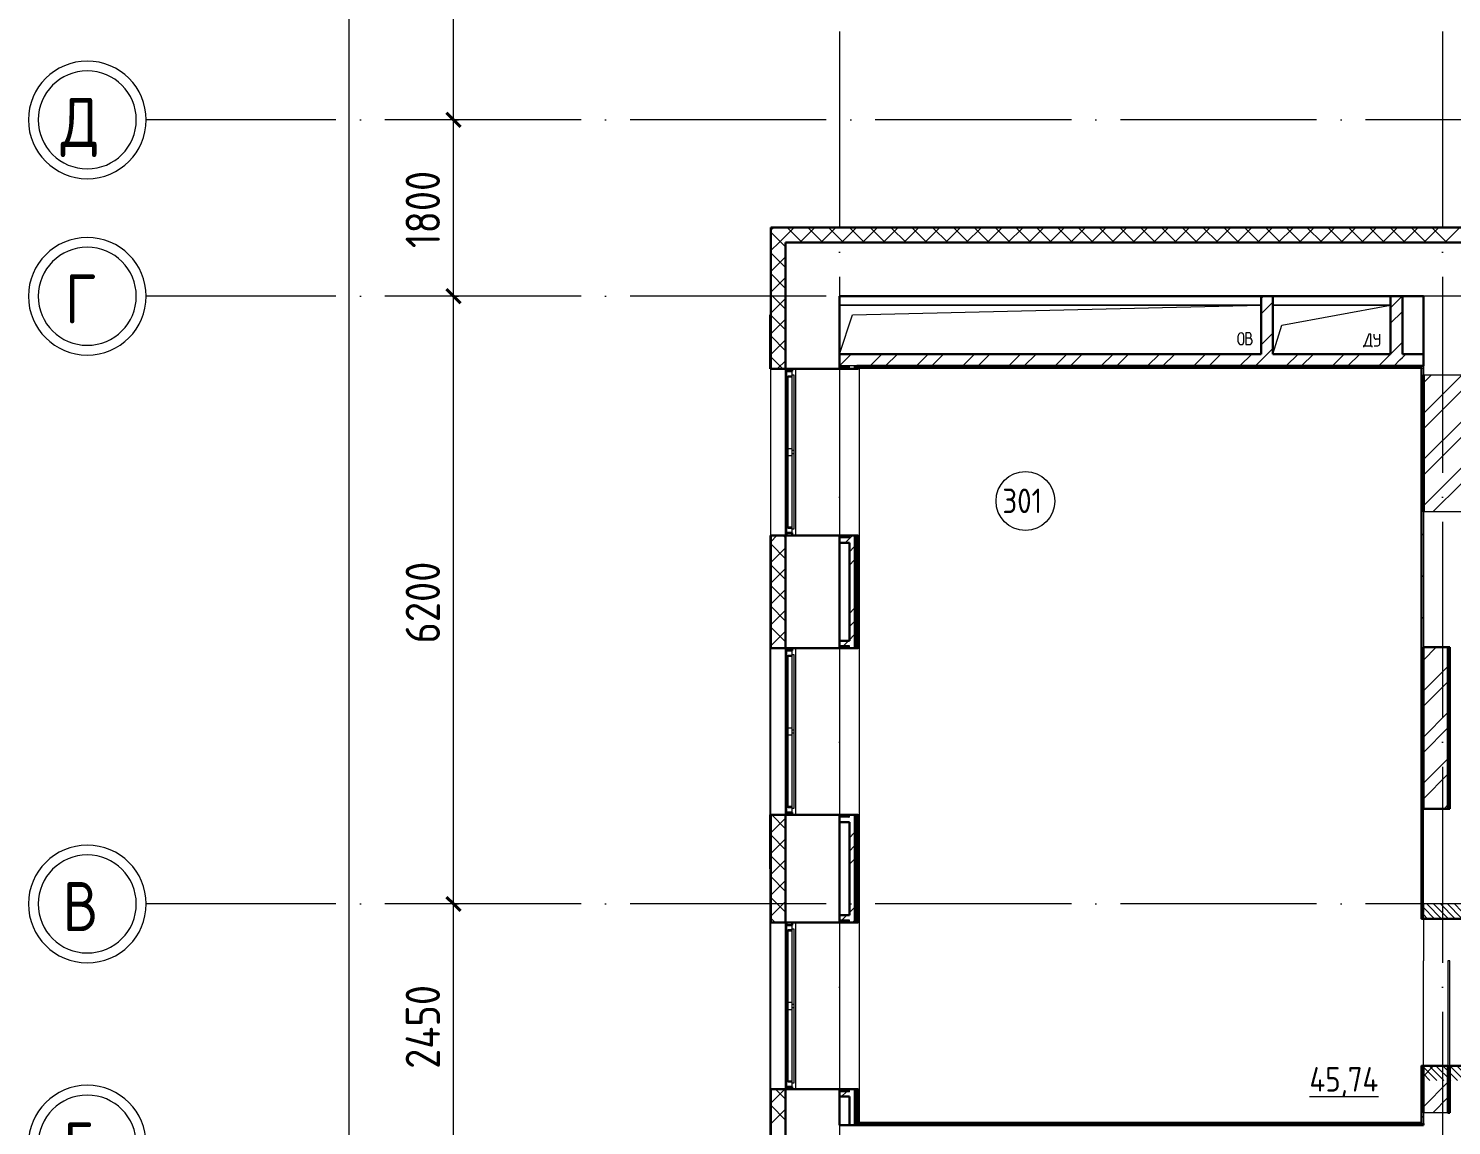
# Model space of a CAD drawing. Header units: millimetres. Extents: x -88595 to 880822, y -1054509 to -148035.
# Drawn here: x 375991 to 390505, y -276512 to -265319 of the extents above; entities that cross this region are included whole.
import ezdxf

# ---------------------------------------------------------------- set-up
doc = ezdxf.new("R2010")
doc.units = ezdxf.units.MM
doc.linetypes.add('ADSK_Линия сетки', pattern=[25, 20, -2.5, 0, -2.5])
doc.linetypes.add('ADSK_Штриховая_ш2 п1_5', pattern=[4.5, 3, -1.5])
for name, color, linetype, lineweight in [('_ Окна', 7, 'Continuous', 30), ('Двери', 7, 'Continuous', 9), ('Марки помещений', 7, 'Continuous', 20), ('Оборудование', 7, 'Continuous', 18), ('Ограждение', 7, 'Continuous', 9), ('Окна', 7, 'Continuous', 9), ('Оси', 7, 'Continuous', 9), ('Перекрытие', 7, 'Continuous', 18), ('Размеры', 7, 'Continuous', 9), ('Стены внутренние', 7, 'Continuous', 18), ('Стены наружные', 7, 'Continuous', 18), ('Стены штриховка', 7, 'Continuous', 9)]:
    doc.layers.add(name, color=color, linetype=linetype, lineweight=lineweight)
doc.styles.add('GOST Common', font='GOST_Common.ttf', dxfattribs={"height": 250})
doc.styles.add('GOST Common_1', font='GOST_Common.ttf', dxfattribs={"width": 0.9, "height": 500})
doc.styles.add('GOST Common_2', font='GOST_Common.ttf', dxfattribs={"width": 0.9, "height": 350})

# ---------------------------------------------------------------- blocks, each defined once
blk = doc.blocks.new('3 этаж')
at = {"layer": 'Двери', "lineweight": 18, "true_color": 0xff0000}
h = blk.add_hatch(dxfattribs=at)
h.set_pattern_fill('FP_3', color=1, angle=-90, style=0, pattern_type=2)
h.set_pattern_definition([(315, (402293.9, 651398.86), (35.3553, 35.3553), [])])
h.paths.add_polyline_path([(402099, 650374), (402489, 650374), (402489, 650524), (402099, 650524)])
h.paths.add_polyline_path([(402099, 652174), (402099, 652024), (402489, 652024), (402489, 652174)])
at = {"lineweight": 18}
for p, q in [((400444, 658284), (396144, 658284)), ((396276, 658184), (400444, 658284)), ((401764, 658284), (400564, 658284)), ((400654, 658080), (401764, 658284)), ((396144, 657784), (396276, 658184)), ((400564, 657784), (400654, 658080)), ((400211, 657910), (400211, 657972)), ((400268, 657910), (400268, 657972)), ((400318, 658001), (400288, 658001)), ((400288, 658001), (400288, 657881)), ((400321, 657948), (400288, 657948)), ((400341, 657968), (400341, 657978)), ((400351, 657908), (400351, 657918)), ((401542, 657989), (401499, 657869)), ((401562, 657989), (401542, 657989)), ((401562, 657869), (401562, 657989)), ((401596, 657956), (401596, 657989)), ((401653, 657936), (401616, 657936)), ((401653, 657889), (401653, 657989)), ((400288, 657881), (400325, 657881)), ((401489, 657869), (401489, 657854)), ((401499, 657869), (401489, 657869)), ((401499, 657869), (401562, 657869)), ((401562, 657869), (401572, 657869)), ((401572, 657869), (401572, 657854)), ((401596, 657869), (401633, 657869))]:
    blk.add_line(p, q, dxfattribs=at)
for centre, radius, start, end in [((400239, 657972), 28.7, 0, 180), ((400318, 657978), 23.3, 0, 90), ((400321, 657968), 20, 270, 0), ((400321, 657918), 30, 0, 90), ((401616, 657956), 20, 180, 270), ((400239, 657910), 28.7, 180, 0), ((400325, 657908), 26.7, 270, 0), ((401633, 657889), 20, 270, 0)]:
    blk.add_arc(centre, radius, start, end, dxfattribs=at)
at = {"layer": '_ Окна'}
for p, q in [((395604, 657634), (395604, 657609)), ((395662, 657609), (395662, 657634)), ((395604, 657609), (395662, 657609)), ((395662, 655959), (395604, 655959)), ((395604, 655959), (395604, 655934)), ((395662, 655934), (395662, 655959)), ((395604, 654784), (395604, 654759)), ((395604, 654759), (395662, 654759)), ((395662, 654759), (395662, 654784)), ((395662, 653109), (395604, 653109)), ((395604, 653109), (395604, 653084)), ((395662, 653084), (395662, 653109)), ((395604, 651984), (395604, 651959)), ((395662, 651959), (395662, 651984)), ((395604, 651959), (395662, 651959)), ((395662, 650309), (395604, 650309)), ((395604, 650309), (395604, 650284)), ((395662, 650284), (395662, 650309))]:
    blk.add_line(p, q, dxfattribs=at)
at = {"layer": '_ Окна', "lineweight": 18}
for p, q in [((395662, 657609), (395604, 657609)), ((395604, 657609), (395604, 657549)), ((395604, 657549), (395621, 657545)), ((395621, 657563), (395662, 657563)), ((395621, 657551), (395621, 657563)), ((395662, 657571), (395662, 657609)), ((395621, 656023), (395604, 656018)), ((395604, 656018), (395604, 655959)), ((395604, 655959), (395662, 655959)), ((395621, 656005), (395621, 656017)), ((395662, 656005), (395621, 656005)), ((395662, 655959), (395662, 655997)), ((395662, 654759), (395604, 654759)), ((395604, 654759), (395604, 654699)), ((395662, 654721), (395662, 654759)), ((395604, 654699), (395621, 654695)), ((395621, 654713), (395662, 654713)), ((395621, 654701), (395621, 654713)), ((395621, 653173), (395604, 653168)), ((395604, 653168), (395604, 653109)), ((395621, 653155), (395621, 653167)), ((395662, 653155), (395621, 653155)), ((395662, 653109), (395662, 653147)), ((395604, 653109), (395662, 653109)), ((395662, 651959), (395604, 651959)), ((395604, 651959), (395604, 651899)), ((395604, 651899), (395621, 651895)), ((395621, 651913), (395662, 651913)), ((395621, 651901), (395621, 651913)), ((395662, 651921), (395662, 651959)), ((395621, 650373), (395604, 650368)), ((395604, 650368), (395604, 650309)), ((395621, 650355), (395621, 650367)), ((395604, 650309), (395662, 650309)), ((395662, 650355), (395621, 650355)), ((395662, 650309), (395662, 650347))]:
    blk.add_line(p, q, dxfattribs=at)
at = {"layer": 'Двери', "linetype": 'ADSK_Штриховая_ш2 п1_5'}
for p, q in [((402099, 652174), (402099, 652024)), ((402099, 652024), (402489, 652024)), ((402489, 650524), (402099, 650524)), ((402099, 650524), (402099, 650374))]:
    blk.add_line(p, q, dxfattribs=at)
at = {"layer": 'Марки помещений'}
blk.add_circle((398040, 656285), 300, dxfattribs=at)
at = {"layer": 'Ограждение'}
for p, q in [((395694, 657634), (395694, 655934)), ((396144, 657634), (396144, 655934)), ((396329, 657634), (396344, 657634)), ((396344, 657644), (396344, 649939)), ((396344, 657639), (402074, 657639)), ((396344, 657634), (396344, 655934)), ((402079, 657644), (402074, 657639)), ((402074, 657639), (402074, 652024)), ((396344, 655934), (396329, 655934)), ((395694, 654784), (395694, 653084)), ((396144, 654784), (396144, 653084)), ((396329, 654784), (396344, 654784)), ((396344, 654784), (396344, 653084)), ((396344, 653084), (396329, 653084)), ((395694, 651984), (395694, 650284)), ((396144, 651984), (396144, 650284)), ((396329, 651984), (396344, 651984)), ((396344, 651984), (396344, 650284)), ((402079, 652024), (402074, 652024)), ((402074, 650524), (402079, 650524)), ((402074, 650524), (402074, 649944)), ((396344, 650284), (396329, 650284)), ((402074, 649944), (396344, 649944)), ((402079, 649939), (402074, 649944))]:
    blk.add_line(p, q, dxfattribs=at)
at = {"layer": 'Окна'}
for p, q in [((395604, 657549), (395604, 656018)), ((395621, 656819), (395621, 657551)), ((395621, 657551), (395662, 657551)), ((395662, 656799), (395662, 657571)), ((395662, 657571), (395679, 657571)), ((395679, 657571), (395679, 656799)), ((395621, 656749), (395621, 656819)), ((395662, 656819), (395621, 656819)), ((395662, 656769), (395662, 656799)), ((395679, 656799), (395662, 656799)), ((395662, 655997), (395662, 656769)), ((395662, 656769), (395679, 656769)), ((395679, 656799), (395679, 656769)), ((395679, 656769), (395679, 655997)), ((395621, 656017), (395621, 656749)), ((395621, 656749), (395662, 656749)), ((395662, 656017), (395621, 656017)), ((395679, 655997), (395662, 655997)), ((395662, 653949), (395662, 654721)), ((395662, 654721), (395679, 654721)), ((395679, 654721), (395679, 653949)), ((395604, 654699), (395604, 653168)), ((395621, 653969), (395621, 654701)), ((395621, 654701), (395662, 654701)), ((395621, 653899), (395621, 653969)), ((395662, 653969), (395621, 653969)), ((395621, 653167), (395621, 653899)), ((395621, 653899), (395662, 653899)), ((395662, 653919), (395662, 653949)), ((395679, 653949), (395662, 653949)), ((395662, 653147), (395662, 653919)), ((395662, 653919), (395679, 653919)), ((395679, 653949), (395679, 653919)), ((395679, 653919), (395679, 653147)), ((395662, 653167), (395621, 653167)), ((395679, 653147), (395662, 653147)), ((395604, 651899), (395604, 650368)), ((395621, 651169), (395621, 651901)), ((395621, 651901), (395662, 651901)), ((395662, 651149), (395662, 651921)), ((395662, 651921), (395679, 651921)), ((395679, 651921), (395679, 651149)), ((395621, 651099), (395621, 651169)), ((395662, 651169), (395621, 651169)), ((395621, 650367), (395621, 651099)), ((395621, 651099), (395662, 651099)), ((395662, 651119), (395662, 651149)), ((395679, 651149), (395662, 651149)), ((395662, 650347), (395662, 651119)), ((395662, 651119), (395679, 651119)), ((395679, 651149), (395679, 651119)), ((395679, 651119), (395679, 650347)), ((395662, 650367), (395621, 650367)), ((395679, 650347), (395662, 650347))]:
    blk.add_line(p, q, dxfattribs=at)
at = {"layer": 'Оси', "linetype": 'ADSK_Линия сетки', "ltscale": 100}
for p, q in [((396144, 661074), (396144, 629948)), ((402294, 661074), (402294, 629948)), ((466011, 660174), (389072, 660174)), ((466011, 658374), (389072, 658374)), ((466011, 652174), (389072, 652174))]:
    blk.add_line(p, q, dxfattribs=at)
at = {"layer": 'Оси', "lineweight": 20}
for centre, radius, start, end in [((388472, 660174), 600, 90, 270), ((388472, 660174), 500, 90, 270), ((388472, 660174), 600, 270, 90), ((388472, 660174), 500, 270, 90), ((388472, 658374), 600, 90, 270), ((388472, 658374), 600, 270, 90), ((388472, 658374), 500, 90, 270), ((388472, 658374), 500, 270, 90), ((388472, 652174), 600, 90, 270), ((388472, 652174), 600, 270, 90), ((388472, 652174), 500, 90, 270), ((388472, 652174), 500, 270, 90), ((388472, 649724), 600, 90, 270), ((388472, 649724), 500, 90, 270), ((388472, 649724), 600, 270, 90), ((388472, 649724), 500, 270, 90)]:
    blk.add_arc(centre, radius, start, end, dxfattribs=at)
at = {"layer": 'Перекрытие', "color": 49, "true_color": 0x464646}
for p, q in [((396144, 658284), (400444, 658284)), ((400564, 658284), (401764, 658284)), ((402349, 650524), (402369, 650524))]:
    blk.add_line(p, q, dxfattribs=at)
at = {"layer": 'Размеры', "lineweight": 20}
for p, q in [((391144, 643424), (391144, 690724)), ((392207, 660174), (392207, 662944)), ((392207, 660174), (392057, 660174)), ((392207, 660174), (392057, 660174)), ((392207, 658374), (392207, 660174)), ((392207, 660174), (392257, 660174)), ((392207, 660174), (392257, 660174)), ((392207, 658374), (392057, 658374)), ((392207, 658374), (392057, 658374)), ((392207, 652174), (392207, 658374)), ((392207, 658374), (392257, 658374)), ((392207, 658374), (392257, 658374)), ((392207, 652174), (392057, 652174)), ((392207, 652174), (392057, 652174)), ((392207, 649724), (392207, 652174)), ((392207, 652174), (392257, 652174)), ((392207, 652174), (392257, 652174))]:
    blk.add_line(p, q, dxfattribs=at)
at = {"layer": 'Размеры', "lineweight": 40}
for p, q in [((392207, 660174), (392136, 660245)), ((392207, 660174), (392136, 660245)), ((392207, 660174), (392277, 660103)), ((392207, 660174), (392277, 660103)), ((392207, 658374), (392136, 658445)), ((392207, 658374), (392136, 658445)), ((392207, 658374), (392277, 658303)), ((392207, 658374), (392277, 658303)), ((392207, 652174), (392136, 652245)), ((392207, 652174), (392136, 652245)), ((392207, 652174), (392277, 652103)), ((392207, 652174), (392277, 652103))]:
    blk.add_line(p, q, dxfattribs=at)
at = {"layer": 'Стены внутренние', "lineweight": 30}
for p, q in [((402819, 659076), (395442, 659076)), ((395442, 659076), (395442, 657634)), ((402819, 658924), (395594, 658924)), ((395594, 658924), (402819, 658924)), ((395594, 657634), (395594, 658924)), ((396144, 657784), (396144, 658374)), ((396144, 658374), (400444, 658374)), ((400564, 658374), (401764, 658374)), ((401884, 658374), (402099, 658374)), ((402099, 658374), (402099, 657784)), ((395442, 657634), (396144, 657634)), ((402099, 657574), (402104, 657574)), ((402104, 656174), (402099, 656174)), ((396144, 655934), (395442, 655934)), ((395442, 655934), (395442, 654784)), ((395594, 655934), (395594, 654784)), ((396144, 654859), (396144, 655859)), ((395442, 654784), (396144, 654784)), ((402099, 654794), (402369, 654794)), ((402369, 654794), (402369, 653144)), ((402369, 653144), (402099, 653144)), ((396144, 653084), (395442, 653084)), ((395442, 653084), (395442, 651984)), ((395594, 653084), (395594, 651984)), ((396144, 652059), (396144, 653009)), ((395442, 651984), (396144, 651984)), ((402099, 652024), (402489, 652024)), ((402489, 650524), (402369, 650524)), ((402369, 650524), (402369, 650044)), ((396144, 650284), (395442, 650284)), ((395442, 650284), (395442, 642872)), ((395594, 650284), (395594, 643024)), ((396144, 649919), (396144, 650209)), ((402099, 649934), (402099, 649919)), ((402369, 650044), (402349, 650044)), ((396244, 649919), (396144, 649919))]:
    blk.add_line(p, q, dxfattribs=at)
at = {"layer": 'Стены внутренние', "linetype": 'Continuous', "lineweight": 9}
for p, q in [((395444, 659052), (395466, 659074)), ((395528, 658924), (395678, 659074)), ((395762, 658924), (395612, 659074)), ((395740, 658924), (395890, 659074)), ((395974, 658924), (395824, 659074)), ((395912, 659074), (395911, 659076)), ((395952, 658924), (396102, 659074)), ((396186, 658924), (396036, 659074)), ((396164, 658924), (396314, 659074)), ((396398, 658924), (396248, 659074)), ((396377, 658924), (396527, 659074)), ((396610, 658924), (396460, 659074)), ((396589, 658924), (396739, 659074)), ((396822, 658924), (396672, 659074)), ((396801, 658924), (396951, 659074)), ((397034, 658924), (396884, 659074)), ((397013, 658924), (397163, 659074)), ((397247, 658924), (397097, 659074)), ((397225, 658924), (397375, 659074)), ((397237, 659076), (397236, 659074)), ((397459, 658924), (397309, 659074)), ((397320, 659074), (397319, 659076)), ((397437, 658924), (397587, 659074)), ((397671, 658924), (397521, 659074)), ((397649, 658924), (397799, 659074)), ((397883, 658924), (397733, 659074)), ((397862, 658924), (398012, 659074)), ((397907, 659074), (397906, 659076)), ((398095, 658924), (397945, 659074)), ((398058, 659076), (398057, 659074)), ((398074, 658924), (398224, 659074)), ((398307, 658924), (398157, 659074)), ((398286, 658924), (398436, 659074)), ((398293, 659076), (398292, 659074)), ((398519, 658924), (398369, 659074)), ((398498, 658924), (398648, 659074)), ((398731, 658924), (398581, 659074)), ((398710, 658924), (398860, 659074)), ((398944, 658924), (398794, 659074)), ((398922, 658924), (399072, 659074)), ((399156, 658924), (399006, 659074)), ((399113, 659075), (399113, 659074)), ((399134, 658924), (399284, 659074)), ((399368, 658924), (399218, 659074)), ((399346, 658924), (399496, 659074)), ((399580, 658924), (399430, 659074)), ((399559, 658924), (399709, 659074)), ((399792, 658924), (399642, 659074)), ((399771, 658924), (399921, 659074)), ((399784, 659074), (399783, 659076)), ((400004, 658924), (399854, 659074)), ((399983, 658924), (400133, 659074)), ((400216, 658924), (400066, 659074)), ((400195, 658924), (400345, 659074)), ((400428, 658924), (400278, 659074)), ((400407, 658924), (400557, 659074)), ((400641, 658924), (400491, 659074)), ((400619, 658924), (400769, 659074)), ((400853, 658924), (400703, 659074)), ((400831, 658924), (400981, 659074)), ((400874, 659076), (400874, 659076)), ((401065, 658924), (400915, 659074)), ((401043, 658924), (401193, 659074)), ((401109, 659076), (401107, 659074)), ((401277, 658924), (401127, 659074)), ((401192, 659074), (401190, 659076)), ((401256, 658924), (401406, 659074)), ((401489, 658924), (401339, 659074)), ((401468, 658924), (401618, 659074)), ((401701, 658924), (401551, 659074)), ((401680, 658924), (401830, 659074)), ((401913, 658924), (401763, 659074)), ((401892, 658924), (402042, 659074)), ((401930, 659076), (401929, 659074)), ((402126, 658924), (401976, 659074)), ((402104, 658924), (402254, 659074)), ((402338, 658924), (402188, 659074)), ((402316, 658924), (402466, 659074)), ((395549, 658924), (395444, 659029)), ((395444, 658840), (395528, 658924)), ((395444, 658835), (395444, 658835)), ((395594, 658667), (395444, 658817)), ((395594, 658879), (395549, 658924)), ((395444, 658628), (395594, 658778)), ((395594, 658455), (395444, 658605)), ((395444, 658415), (395594, 658565)), ((395594, 658243), (395444, 658393)), ((395444, 658203), (395594, 658353)), ((395444, 658226), (395444, 658226)), ((395594, 658031), (395444, 658181)), ((395444, 657991), (395594, 658141)), ((395444, 658022), (395444, 658022)), ((395594, 657819), (395444, 657969)), ((395444, 657779), (395594, 657929)), ((395444, 657650), (395442, 657653)), ((395567, 657634), (395444, 657757)), ((395444, 657718), (395444, 657718)), ((395453, 657634), (395452, 657636)), ((395513, 657636), (395594, 657717)), ((395444, 655870), (395506, 655932)), ((395594, 655910), (395570, 655934)), ((395594, 655697), (395444, 655847)), ((395444, 655658), (395594, 655808)), ((395444, 655787), (395444, 655787)), ((395594, 655485), (395444, 655635)), ((395444, 655446), (395594, 655596)), ((395444, 655482), (395444, 655482)), ((395594, 655273), (395444, 655423)), ((395444, 655233), (395594, 655383)), ((395594, 655061), (395444, 655211)), ((395444, 655021), (395594, 655171)), ((395594, 654849), (395444, 654999)), ((395444, 654809), (395594, 654959)), ((395444, 654873), (395444, 654873)), ((395445, 654786), (395444, 654787)), ((395444, 652900), (395594, 653050)), ((395594, 652940), (395452, 653082)), ((395594, 652728), (395444, 652878)), ((395444, 652688), (395594, 652838)), ((395594, 652515), (395444, 652665)), ((395444, 652638), (395444, 652638)), ((395444, 652476), (395594, 652626)), ((395594, 652303), (395444, 652453)), ((395444, 652434), (395444, 652434)), ((395444, 652264), (395594, 652414)), ((395594, 652091), (395444, 652241)), ((395444, 652051), (395594, 652201)), ((395444, 652130), (395444, 652130)), ((395487, 651986), (395444, 652029)), ((395588, 651984), (395594, 651989)), ((395444, 650142), (395585, 650284)), ((395474, 650282), (395474, 650282)), ((395594, 650182), (395494, 650282)), ((395444, 650199), (395444, 650199)), ((395594, 649970), (395444, 650120)), ((395444, 649930), (395594, 650080))]:
    blk.add_line(p, q, dxfattribs=at)
at = {"layer": 'Стены внутренние'}
for p, q in [((395442, 655934), (395442, 657634)), ((395594, 655934), (395594, 657634)), ((402099, 657664), (402099, 657574)), ((402104, 657574), (402484, 657574)), ((402099, 656174), (402099, 654794)), ((402484, 656174), (402104, 656174)), ((395442, 653084), (395442, 654784)), ((395594, 653084), (395594, 654784)), ((395442, 650284), (395442, 651984)), ((395594, 650284), (395594, 651984)), ((402099, 652024), (402099, 651594)), ((402369, 651594), (402349, 651594)), ((402369, 650524), (402369, 651594)), ((402349, 650044), (402099, 650044)), ((402099, 650044), (402099, 649934))]:
    blk.add_line(p, q, dxfattribs=at)
at = {"layer": 'Стены наружные'}
for p, q in [((402294, 659081), (404569, 659081)), ((402294, 659076), (402294, 659081)), ((402299, 659081), (402299, 659076)), ((395437, 655359), (395437, 655934)), ((395442, 655934), (395437, 655934)), ((395442, 655359), (395437, 655359)), ((395437, 653084), (395437, 655355)), ((395442, 655355), (395437, 655355)), ((402099, 652024), (402099, 653144)), ((395437, 649734), (395437, 652534)), ((395442, 651984), (395437, 651984)), ((402099, 650524), (402099, 651594)), ((402349, 651594), (402349, 650524)), ((395442, 650284), (395437, 650284))]:
    blk.add_line(p, q, dxfattribs=at)
at = {"layer": 'Стены наружные', "linetype": 'Continuous', "lineweight": 9}
for p, q in [((400444, 658351), (400467, 658374)), ((401764, 658256), (401881, 658374)), ((400444, 658194), (400564, 658314)), ((401764, 658099), (401884, 658219)), ((400444, 657879), (400564, 657999)), ((395441, 657793), (395437, 657787)), ((396144, 657665), (396262, 657784)), ((396457, 657664), (396577, 657784)), ((396614, 657664), (396734, 657784)), ((396928, 657664), (397048, 657784)), ((397085, 657664), (397205, 657784)), ((397400, 657664), (397520, 657784)), ((397557, 657664), (397677, 657784)), ((397871, 657664), (397991, 657784)), ((398028, 657664), (398148, 657784)), ((398343, 657664), (398463, 657784)), ((398500, 657664), (398620, 657784)), ((398814, 657664), (398934, 657784)), ((398971, 657664), (399091, 657784)), ((399286, 657664), (399406, 657784)), ((399443, 657664), (399563, 657784)), ((399757, 657664), (399877, 657784)), ((399914, 657664), (400034, 657784)), ((400228, 657664), (400348, 657784)), ((400386, 657664), (400506, 657784)), ((400506, 657784), (400564, 657842)), ((400700, 657664), (400820, 657784)), ((400857, 657664), (400977, 657784)), ((401171, 657664), (401291, 657784)), ((401329, 657664), (401449, 657784)), ((401643, 657664), (401763, 657784)), ((401764, 657785), (401884, 657905)), ((401884, 657748), (401920, 657784)), ((395442, 657653), (395441, 657654)), ((396147, 657634), (396160, 657646)), ((396160, 657646), (396172, 657659)), ((396369, 657644), (396374, 657649)), ((396440, 657644), (396445, 657649)), ((396511, 657644), (396516, 657649)), ((396582, 657644), (396587, 657649)), ((396587, 657649), (396602, 657664)), ((396652, 657644), (396657, 657649)), ((396723, 657644), (396728, 657649)), ((396794, 657644), (396799, 657649)), ((396864, 657644), (396869, 657649)), ((396935, 657644), (396940, 657649)), ((397006, 657644), (397011, 657649)), ((397011, 657649), (397026, 657664)), ((397076, 657644), (397081, 657649)), ((397147, 657644), (397152, 657649)), ((397218, 657644), (397223, 657649)), ((397289, 657644), (397294, 657649)), ((397359, 657644), (397364, 657649)), ((397430, 657644), (397435, 657649)), ((397435, 657649), (397450, 657664)), ((397501, 657644), (397506, 657649)), ((397571, 657644), (397576, 657649)), ((397642, 657644), (397647, 657649)), ((397713, 657644), (397718, 657649)), ((397784, 657644), (397789, 657649)), ((397854, 657644), (397859, 657649)), ((397859, 657649), (397874, 657664)), ((397925, 657644), (397930, 657649)), ((397996, 657644), (398001, 657649)), ((398066, 657644), (398071, 657649)), ((398137, 657644), (398142, 657649)), ((398208, 657644), (398213, 657649)), ((398279, 657644), (398284, 657649)), ((398284, 657649), (398299, 657664)), ((398349, 657644), (398354, 657649)), ((398420, 657644), (398425, 657649)), ((398491, 657644), (398496, 657649)), ((398561, 657644), (398566, 657649)), ((398632, 657644), (398637, 657649)), ((398703, 657644), (398708, 657649)), ((398708, 657649), (398723, 657664)), ((398774, 657644), (398779, 657649)), ((398844, 657644), (398849, 657649)), ((398915, 657644), (398920, 657649)), ((398986, 657644), (398991, 657649)), ((399056, 657644), (399061, 657649)), ((399127, 657644), (399132, 657649)), ((399132, 657649), (399147, 657664)), ((399198, 657644), (399203, 657649)), ((399269, 657644), (399274, 657649)), ((399339, 657644), (399344, 657649)), ((399410, 657644), (399415, 657649)), ((399481, 657644), (399486, 657649)), ((399551, 657644), (399556, 657649)), ((399556, 657649), (399571, 657664)), ((399622, 657644), (399627, 657649)), ((399693, 657644), (399698, 657649)), ((399763, 657644), (399768, 657649)), ((399834, 657644), (399839, 657649)), ((399905, 657644), (399910, 657649)), ((399976, 657644), (399981, 657649)), ((399981, 657649), (399996, 657664)), ((400046, 657644), (400051, 657649)), ((400117, 657644), (400122, 657649)), ((400188, 657644), (400193, 657649)), ((400258, 657644), (400263, 657649)), ((400329, 657644), (400334, 657649)), ((400400, 657644), (400405, 657649)), ((400405, 657649), (400420, 657664)), ((400471, 657644), (400476, 657649)), ((400541, 657644), (400546, 657649)), ((400612, 657644), (400617, 657649)), ((400683, 657644), (400688, 657649)), ((400753, 657644), (400758, 657649)), ((400824, 657644), (400829, 657649)), ((400829, 657649), (400844, 657664)), ((400895, 657644), (400900, 657649)), ((400966, 657644), (400971, 657649)), ((401036, 657644), (401041, 657649)), ((401107, 657644), (401112, 657649)), ((401178, 657644), (401183, 657649)), ((401248, 657644), (401253, 657649)), ((401253, 657649), (401268, 657664)), ((401319, 657644), (401324, 657649)), ((401390, 657644), (401395, 657649)), ((401461, 657644), (401466, 657649)), ((401531, 657644), (401536, 657649)), ((401602, 657644), (401607, 657649)), ((401673, 657644), (401678, 657649)), ((401678, 657649), (401693, 657664)), ((401743, 657644), (401748, 657649)), ((401800, 657664), (401860, 657724)), ((401814, 657644), (401819, 657649)), ((401860, 657724), (401884, 657748)), ((401885, 657644), (401890, 657649)), ((401956, 657644), (401961, 657649)), ((402026, 657644), (402031, 657649)), ((402079, 657626), (402084, 657631)), ((402084, 657631), (402099, 657646)), ((402079, 657555), (402084, 657560)), ((402079, 657484), (402084, 657489)), ((402104, 657496), (402181, 657574)), ((402104, 657182), (402484, 657562)), ((402079, 657414), (402084, 657419)), ((402079, 657343), (402084, 657348)), ((402104, 657025), (402484, 657405)), ((402079, 657272), (402084, 657277)), ((402079, 657202), (402084, 657207)), ((402084, 657207), (402099, 657222)), ((402079, 657131), (402084, 657136)), ((402079, 657060), (402084, 657065)), ((402104, 656711), (402484, 657091)), ((402079, 656989), (402084, 656994)), ((402079, 656919), (402084, 656924)), ((402104, 656553), (402484, 656933)), ((402079, 656848), (402084, 656853)), ((402079, 656777), (402084, 656782)), ((402084, 656782), (402099, 656797)), ((402079, 656707), (402084, 656712)), ((402079, 656636), (402084, 656641)), ((402104, 656239), (402484, 656619)), ((402079, 656565), (402084, 656570)), ((402079, 656494), (402084, 656499)), ((402196, 656174), (402484, 656462)), ((402079, 656424), (402084, 656429)), ((402079, 656353), (402084, 656358)), ((402084, 656358), (402099, 656373)), ((402079, 656282), (402084, 656287)), ((402079, 656212), (402084, 656217)), ((402079, 656141), (402084, 656146)), ((402079, 656070), (402084, 656075)), ((396144, 655933), (396144, 655934)), ((396201, 655859), (396244, 655902)), ((396244, 655902), (396276, 655934)), ((396294, 655871), (396306, 655884)), ((396306, 655884), (396319, 655896)), ((396324, 655901), (396329, 655906)), ((402079, 655999), (402084, 656004)), ((402079, 655929), (402084, 655934)), ((402084, 655934), (402099, 655949)), ((396244, 655767), (396294, 655817)), ((396324, 655831), (396329, 655836)), ((396324, 655760), (396329, 655765)), ((402079, 655858), (402084, 655863)), ((402079, 655787), (402084, 655792)), ((396244, 655632), (396294, 655682)), ((396294, 655659), (396306, 655672)), ((396306, 655672), (396319, 655684)), ((396319, 655684), (396324, 655689)), ((396324, 655689), (396329, 655694)), ((396324, 655618), (396329, 655623)), ((402079, 655717), (402084, 655722)), ((402079, 655646), (402084, 655651)), ((396294, 655447), (396306, 655460)), ((396306, 655460), (396319, 655472)), ((396324, 655548), (396329, 655553)), ((396324, 655477), (396329, 655482)), ((402079, 655575), (402084, 655580)), ((402079, 655504), (402084, 655509)), ((402084, 655509), (402099, 655524)), ((396324, 655406), (396329, 655411)), ((396324, 655336), (396329, 655341)), ((402079, 655434), (402084, 655439)), ((402079, 655363), (402084, 655368)), ((396244, 655139), (396294, 655189)), ((396294, 655235), (396306, 655247)), ((396306, 655247), (396319, 655260)), ((396319, 655260), (396324, 655265)), ((396324, 655265), (396329, 655270)), ((396324, 655194), (396329, 655199)), ((402079, 655292), (402084, 655297)), ((402079, 655222), (402084, 655227)), ((402079, 655151), (402084, 655156)), ((396244, 655004), (396294, 655054)), ((396294, 655023), (396306, 655035)), ((396306, 655035), (396319, 655048)), ((396324, 655124), (396329, 655129)), ((396324, 655053), (396329, 655058)), ((402079, 655080), (402084, 655085)), ((402079, 655010), (402084, 655015)), ((402084, 655085), (402099, 655100)), ((396244, 654869), (396294, 654919)), ((396324, 654982), (396329, 654987)), ((396324, 654911), (396329, 654916)), ((402079, 654939), (402084, 654944)), ((402079, 654868), (402084, 654873)), ((396184, 654809), (396234, 654859)), ((396294, 654811), (396306, 654823)), ((396306, 654823), (396319, 654836)), ((396319, 654836), (396324, 654841)), ((396324, 654841), (396329, 654846)), ((402079, 654797), (402084, 654802)), ((402079, 654727), (402084, 654732)), ((402099, 654663), (402230, 654794)), ((402079, 654656), (402084, 654661)), ((402079, 654585), (402084, 654590)), ((402084, 654661), (402099, 654676)), ((402099, 654348), (402349, 654598)), ((402079, 654515), (402084, 654520)), ((402079, 654444), (402084, 654449)), ((402099, 654191), (402349, 654441)), ((402079, 654373), (402084, 654378)), ((402079, 654302), (402084, 654307)), ((402079, 654232), (402084, 654237)), ((402079, 654161), (402084, 654166)), ((402084, 654237), (402099, 654252)), ((402079, 654090), (402084, 654095)), ((402079, 654020), (402084, 654025)), ((402099, 653877), (402349, 654127)), ((402079, 653949), (402084, 653954)), ((402079, 653878), (402084, 653883)), ((402099, 653720), (402349, 653970)), ((402079, 653807), (402084, 653812)), ((402079, 653737), (402084, 653742)), ((402084, 653812), (402099, 653827)), ((402079, 653666), (402084, 653671)), ((402079, 653595), (402084, 653600)), ((402099, 653405), (402349, 653655)), ((402079, 653525), (402084, 653530)), ((402079, 653454), (402084, 653459)), ((402099, 653248), (402349, 653498)), ((402079, 653383), (402084, 653388)), ((402079, 653312), (402084, 653317)), ((402084, 653388), (402099, 653403)), ((402079, 653242), (402084, 653247)), ((402079, 653171), (402084, 653176)), ((402309, 653144), (402349, 653184)), ((396239, 653059), (396244, 653064)), ((396324, 653073), (396329, 653078)), ((396324, 653002), (396329, 653007)), ((402079, 653100), (402084, 653105)), ((402079, 653030), (402084, 653035)), ((402084, 652964), (402099, 652979)), ((396244, 652849), (396294, 652899)), ((396294, 652901), (396306, 652914)), ((396306, 652914), (396319, 652926)), ((396324, 652931), (396329, 652936)), ((396324, 652861), (396329, 652866)), ((402079, 652959), (402084, 652964)), ((402079, 652888), (402084, 652893)), ((396244, 652714), (396294, 652764)), ((396294, 652689), (396306, 652702)), ((396306, 652702), (396319, 652714)), ((396319, 652714), (396324, 652719)), ((396324, 652790), (396329, 652795)), ((396324, 652719), (396329, 652724)), ((402079, 652817), (402084, 652822)), ((402079, 652747), (402084, 652752)), ((396244, 652579), (396294, 652629)), ((396324, 652649), (396329, 652654)), ((396324, 652578), (396329, 652583)), ((402079, 652676), (402084, 652681)), ((402079, 652605), (402084, 652610)), ((402084, 652540), (402099, 652555)), ((396294, 652477), (396306, 652490)), ((396306, 652490), (396319, 652502)), ((396324, 652507), (396329, 652512)), ((396324, 652437), (396329, 652442)), ((402079, 652535), (402084, 652540)), ((402079, 652464), (402084, 652469)), ((402079, 652393), (402084, 652398)), ((396294, 652265), (396306, 652278)), ((396306, 652278), (396319, 652290)), ((396319, 652290), (396324, 652295)), ((396324, 652366), (396329, 652371)), ((396324, 652295), (396329, 652300)), ((402079, 652323), (402084, 652328)), ((402079, 652252), (402084, 652257)), ((396244, 652086), (396294, 652136)), ((396324, 652224), (396329, 652229)), ((396324, 652154), (396329, 652159)), ((402079, 652181), (402084, 652186)), ((402079, 652110), (402084, 652115)), ((402084, 652115), (402099, 652130)), ((396167, 652009), (396217, 652059)), ((396225, 651984), (396237, 651996)), ((396237, 651996), (396244, 652003)), ((396277, 651984), (396294, 652001)), ((396294, 652053), (396306, 652065)), ((396306, 652065), (396319, 652078)), ((396324, 652083), (396329, 652088)), ((396324, 652012), (396329, 652017)), ((402079, 652040), (402084, 652045)), ((402099, 650419), (402203, 650524)), ((402079, 650484), (402084, 650489)), ((402079, 650413), (402084, 650418)), ((402084, 650418), (402099, 650433)), ((396164, 650209), (396214, 650259)), ((396197, 650259), (396209, 650271)), ((396209, 650271), (396222, 650284)), ((396324, 650244), (396329, 650249)), ((402079, 650343), (402084, 650348)), ((402079, 650272), (402084, 650277)), ((402099, 650105), (402349, 650355)), ((396294, 650144), (396306, 650156)), ((396306, 650156), (396319, 650169)), ((396319, 650169), (396324, 650174)), ((396324, 650174), (396329, 650179)), ((396324, 650103), (396329, 650108)), ((402079, 650201), (402084, 650206)), ((402079, 650130), (402084, 650135)), ((402195, 650044), (402349, 650198)), ((396294, 649932), (396306, 649944)), ((396306, 649944), (396319, 649957)), ((396324, 650032), (396329, 650037)), ((396324, 649962), (396329, 649967)), ((396367, 649934), (396372, 649939)), ((396438, 649934), (396443, 649939)), ((396480, 649919), (396480, 649934)), ((396508, 649934), (396513, 649939)), ((396579, 649934), (396584, 649939)), ((396650, 649934), (396655, 649939)), ((396720, 649934), (396725, 649939)), ((396791, 649934), (396796, 649939)), ((396862, 649934), (396867, 649939)), ((396933, 649934), (396938, 649939)), ((397003, 649934), (397008, 649939)), ((397074, 649934), (397079, 649939)), ((397080, 649919), (397080, 649934)), ((397145, 649934), (397150, 649939)), ((397215, 649934), (397220, 649939)), ((397286, 649934), (397291, 649939)), ((397357, 649934), (397362, 649939)), ((397428, 649934), (397433, 649939)), ((397498, 649934), (397503, 649939)), ((397569, 649934), (397574, 649939)), ((397640, 649934), (397645, 649939)), ((397680, 649919), (397680, 649934)), ((397710, 649934), (397715, 649939)), ((397781, 649934), (397786, 649939)), ((397852, 649934), (397857, 649939)), ((397922, 649934), (397927, 649939)), ((397993, 649934), (397998, 649939)), ((398064, 649934), (398069, 649939)), ((398135, 649934), (398140, 649939)), ((398205, 649934), (398210, 649939)), ((398276, 649934), (398281, 649939)), ((398280, 649919), (398280, 649934)), ((398347, 649934), (398352, 649939)), ((398417, 649934), (398422, 649939)), ((398488, 649934), (398493, 649939)), ((398559, 649934), (398564, 649939)), ((398630, 649934), (398635, 649939)), ((398700, 649934), (398705, 649939)), ((398771, 649934), (398776, 649939)), ((398842, 649934), (398847, 649939)), ((398880, 649919), (398880, 649934)), ((398912, 649934), (398917, 649939)), ((398983, 649934), (398988, 649939)), ((399054, 649934), (399059, 649939)), ((399125, 649934), (399130, 649939)), ((399195, 649934), (399200, 649939)), ((399266, 649934), (399271, 649939)), ((399337, 649934), (399342, 649939)), ((399407, 649934), (399412, 649939)), ((399478, 649934), (399483, 649939)), ((399480, 649919), (399480, 649934)), ((399549, 649934), (399554, 649939)), ((399620, 649934), (399625, 649939)), ((399690, 649934), (399695, 649939)), ((399761, 649934), (399766, 649939)), ((399832, 649934), (399837, 649939)), ((399902, 649934), (399907, 649939)), ((399973, 649934), (399978, 649939)), ((400044, 649934), (400049, 649939)), ((400080, 649919), (400080, 649934)), ((400115, 649934), (400120, 649939)), ((400185, 649934), (400190, 649939)), ((400256, 649934), (400261, 649939)), ((400327, 649934), (400332, 649939)), ((400397, 649934), (400402, 649939)), ((400468, 649934), (400473, 649939)), ((400539, 649934), (400544, 649939)), ((400609, 649934), (400614, 649939)), ((400680, 649934), (400685, 649939)), ((400680, 649919), (400680, 649934)), ((400751, 649934), (400756, 649939)), ((400822, 649934), (400827, 649939)), ((400892, 649934), (400897, 649939)), ((400963, 649934), (400968, 649939)), ((401034, 649934), (401039, 649939)), ((401104, 649934), (401109, 649939)), ((401175, 649934), (401180, 649939)), ((401246, 649934), (401251, 649939)), ((401280, 649919), (401280, 649934)), ((401317, 649934), (401322, 649939)), ((401387, 649934), (401392, 649939)), ((401458, 649934), (401463, 649939)), ((401529, 649934), (401534, 649939)), ((401599, 649934), (401604, 649939)), ((401670, 649934), (401675, 649939)), ((401741, 649934), (401746, 649939)), ((401812, 649934), (401817, 649939)), ((401880, 649919), (401880, 649934)), ((401882, 649934), (401887, 649939)), ((401953, 649934), (401958, 649939)), ((402024, 649934), (402029, 649939)), ((402079, 650060), (402084, 650065)), ((402079, 649989), (402084, 649994)), ((402084, 649994), (402099, 650009))]:
    blk.add_line(p, q, dxfattribs=at)
at = {"layer": 'Стены наружные', "lineweight": 30}
for p, q in [((400444, 658374), (400444, 657784)), ((400564, 658374), (400444, 658374)), ((400564, 657784), (400564, 658374)), ((401764, 658374), (401764, 657784)), ((401884, 658374), (401764, 658374)), ((401884, 657784), (401884, 658374)), ((395437, 658184), (395437, 657634)), ((395442, 658184), (395437, 658184)), ((400444, 657784), (396144, 657784)), ((396144, 657784), (396144, 657634)), ((401764, 657784), (400564, 657784)), ((402099, 657784), (401884, 657784)), ((402099, 657664), (402099, 657784)), ((395437, 657634), (395442, 657634)), ((396144, 657634), (396329, 657634)), ((396319, 657664), (402099, 657664)), ((396319, 657664), (396319, 657649)), ((396324, 657649), (402084, 657649)), ((396324, 657644), (396324, 657649)), ((396329, 657644), (402079, 657644)), ((396329, 657634), (396329, 657644)), ((402079, 657644), (402079, 652024)), ((402084, 657649), (402084, 657644)), ((402099, 656174), (402099, 657574)), ((402104, 657574), (402104, 656174)), ((396329, 655934), (396144, 655934)), ((396144, 655934), (396144, 655859)), ((396329, 654784), (396329, 655934)), ((396144, 655859), (396244, 655859)), ((396244, 655859), (396244, 654859)), ((396244, 654859), (396144, 654859)), ((396144, 654859), (396144, 654784)), ((396144, 654784), (396329, 654784)), ((402099, 654794), (402099, 653144)), ((402349, 653144), (402349, 654794)), ((395437, 653084), (395437, 652534)), ((395442, 653084), (395437, 653084)), ((396329, 653084), (396144, 653084)), ((396144, 653084), (396144, 653009)), ((396144, 653009), (396244, 653009)), ((396244, 653009), (396244, 652059)), ((396329, 651984), (396329, 653084)), ((395437, 652534), (395442, 652534)), ((396244, 652059), (396144, 652059)), ((396144, 652059), (396144, 651984)), ((396144, 651984), (396329, 651984)), ((402079, 652024), (402099, 652024)), ((402349, 650524), (402079, 650524)), ((402079, 650524), (402079, 649939)), ((402099, 650524), (402099, 650044)), ((402349, 650044), (402349, 650524)), ((396329, 650284), (396144, 650284)), ((396144, 650284), (396144, 650209)), ((396329, 649939), (396329, 650284)), ((396144, 650209), (396244, 650209)), ((396244, 650209), (396244, 649919)), ((396324, 649934), (396324, 649939)), ((396324, 649939), (396324, 649934)), ((402084, 649934), (396324, 649934)), ((402079, 649939), (396329, 649939)), ((396244, 649919), (402099, 649919))]:
    blk.add_line(p, q, dxfattribs=at)
at = {"layer": 'Стены штриховка'}
for p, q in [((402817, 659074), (395442, 659074)), ((395444, 659076), (395444, 657636)), ((395444, 657636), (395518, 657636)), ((395518, 657634), (395518, 657636)), ((396319, 657664), (396144, 657664)), ((396244, 657659), (396144, 657659)), ((396244, 657646), (396144, 657646)), ((396244, 657634), (396244, 657659)), ((396294, 657664), (396294, 657634)), ((396306, 657664), (396306, 657634)), ((396319, 657649), (396319, 657634)), ((396324, 657634), (396324, 657644)), ((402084, 657644), (402084, 652024)), ((395444, 655932), (395444, 654786)), ((395518, 655932), (395444, 655932)), ((395518, 655932), (395518, 655934)), ((396244, 655921), (396144, 655921)), ((396244, 655909), (396144, 655909)), ((396244, 655909), (396244, 655934)), ((396294, 655934), (396294, 654784)), ((396306, 655934), (396306, 654784)), ((396319, 655934), (396319, 654784)), ((396324, 654784), (396324, 655934)), ((395444, 654786), (395518, 654786)), ((395518, 654784), (395518, 654786)), ((396244, 654809), (396144, 654809)), ((396244, 654796), (396144, 654796)), ((396244, 654784), (396244, 654809)), ((395444, 653082), (395444, 651986)), ((395518, 653082), (395444, 653082)), ((395518, 653082), (395518, 653084)), ((396244, 653071), (396144, 653071)), ((396244, 653059), (396144, 653059)), ((396244, 653059), (396244, 653084)), ((396294, 653084), (396294, 651984)), ((396306, 653084), (396306, 651984)), ((396319, 653084), (396319, 651984)), ((396324, 651984), (396324, 653084)), ((395444, 651986), (395518, 651986)), ((395518, 651984), (395518, 651986)), ((396244, 652009), (396144, 652009)), ((396244, 651996), (396144, 651996)), ((396244, 651984), (396244, 652009)), ((402084, 650524), (402084, 649934)), ((395444, 650282), (395444, 642872)), ((395518, 650282), (395444, 650282)), ((395518, 650282), (395518, 650284)), ((396244, 650271), (396144, 650271)), ((396244, 650259), (396144, 650259)), ((396244, 650259), (396244, 650284)), ((396294, 650284), (396294, 649919)), ((396306, 650284), (396306, 649919)), ((396319, 650284), (396319, 649919)), ((396324, 650284), (396324, 649939)), ((396324, 649934), (396324, 649919)), ((402084, 649934), (402099, 649934))]:
    blk.add_line(p, q, dxfattribs=at)
at = {"layer": 'Марки помещений', "style": 'GOST Common_2', "width": 0.9}
for s, p in [('301', (397805, 656162)), ('%%U45,74', (400937, 650260))]:
    blk.add_text(s, height=250, dxfattribs=at).set_placement(p)
at = {"layer": 'Оси', "style": 'GOST Common', "width": 0.9}
for s, p in [('Д', (388201, 659898)), ('Г', (388245, 658098)), ('В', (388221, 651898)), ('Б', (388224, 649448))]:
    blk.add_text(s, height=500, dxfattribs=at).set_placement(p)
at = {"layer": 'Размеры', "lineweight": 20, "char_height": 350, "attachment_point": 1, "rotation": 90, "line_spacing_factor": 1.022761, "style": 'GOST Common_1'}
for s, insert, width in [('1800', (391719, 658865), 980.83), ('6200', (391719, 654832), 1059.58), ('2450', (391719, 650492), 1095.38)]:
    blk.add_mtext(s, dxfattribs=dict(at, insert=insert, width=width))

msp = doc.modelspace()

# ---------------------------------------------------------------- block references
at = {"layer": 'Оборудование', "color": 5, "true_color": 0x0000ff}
msp.add_blockref('3 этаж', (-11881, -926426), dxfattribs=at)

doc.saveas('drawing.dxf')
